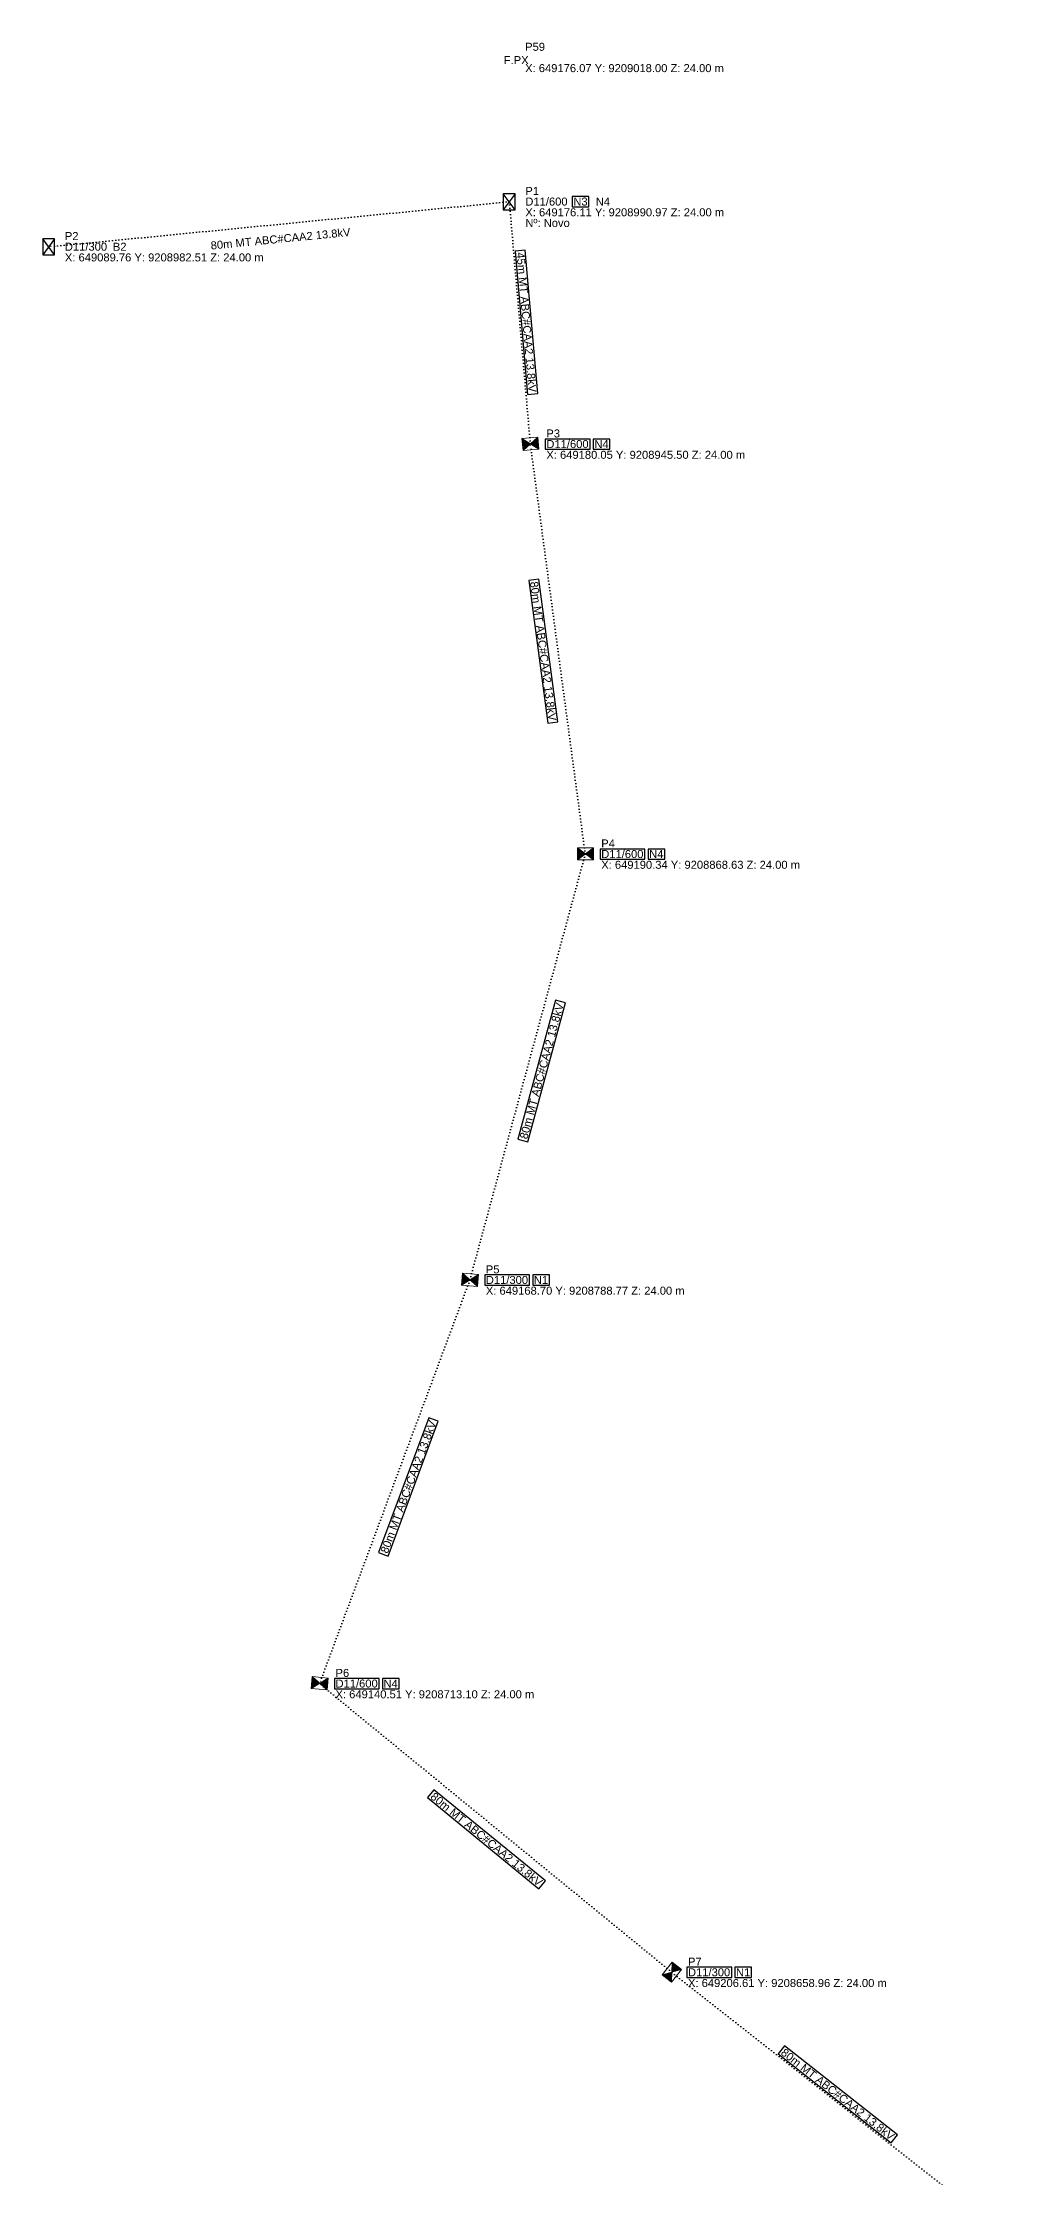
# Model space of a CAD drawing. Header units: metres. Extents: x 649089 to 650923, y 9205954 to 9209021.
# Drawn here: x 649088.6 to 649267.2, y 9208620.5 to 9209020.8 of the extents above; entities that cross this region are included whole.
import ezdxf
from ezdxf.enums import TextEntityAlignment as Align

# ---------------------------------------------------------------- set-up
doc = ezdxf.new("R2010")
doc.units = ezdxf.units.M
doc.linetypes.add('DOT', pattern=[0.508, 0, -0.508])
for name, color, linetype in [('PONTO FOTO', 4, 'CONTINUOUS'), ('POSTE', 3, 'CONTINUOUS'), ('Poste dt', 3, 'Continuous'), ('Poste Existente', 3, 'Continuous'), ('REDE PRIMARIA - Instalar', 1, 'DOT'), ('REDE PRIMARIA - Manter', 1, 'DOT'), ('TEXTOS A IMPLANTAR', 1, 'CONTINUOUS'), ('TEXTOS EXISTENTES', 7, 'CONTINUOUS'), ('TRAFO', 7, 'CONTINUOUS')]:
    doc.layers.add(name, color=color, linetype=linetype)
doc.styles.add('ARIAL', font='arial.ttf')

# ---------------------------------------------------------------- blocks, each defined once
blk = doc.blocks.new('dt')
at = {"color": 0}
for p, q in [((1.120087, 1.5), (-1.120087, 1.5)), ((-1.120087, 1.5), (-1.120087, -1.5)), ((-1.120087, 1.5), (1.120087, -1.5)), ((-1.120087, -1.5), (1.120087, 1.5)), ((1.120087, -1.5), (1.120087, 1.5)), ((-1.120087, -1.5), (1.120087, -1.5))]:
    blk.add_line(p, q, dxfattribs=at)
for tag, p in [('MODELO', (-2.878805, 2.548923)), ('COD', (1.996674, -1.514935))]:
    blk.add_attdef(tag, p, '', height=1.6, dxfattribs=at)
blk = doc.blocks.new('PosteDtExistente')
at = {"layer": 'Poste Existente', "rotation": 180}
blk.add_blockref('dt', (-0.036594, -0.043517), dxfattribs=at)
at = {"layer": 'poste'}
for tag, p in [('MODELO', (-2.878805, 2.548923)), ('COD', (1.996674, -1.514935))]:
    blk.add_attdef(tag, p, '', height=1.6, dxfattribs=at)
blk = doc.blocks.new('dtp')
at = {"linetype": 'Continuous', "lineweight": 0, "ltscale": 0.01}
h = blk.add_hatch(color=0, dxfattribs=at)
h.paths.add_polyline_path([(-1.12, 1.5), (0, 0), (1.12, 1.5)])
h.paths.add_polyline_path([(-1.12, -1.5), (1.12, -1.5), (0, 0)])
at = {"color": 0, "lineweight": 0}
for p, q in [((-1.12, -1.5), (1.12, 1.5)), ((-1.12, 1.5), (1.12, -1.5)), ((1.12, 1.5), (-1.12, 1.5)), ((-1.12, 1.5), (-1.12, -1.5)), ((1.12, -1.5), (1.12, 1.5)), ((-1.12, -1.5), (1.12, -1.5))]:
    blk.add_line(p, q, dxfattribs=at)
blk = doc.blocks.new('PosteDtProjetado')
at = {"layer": 'Poste dt', "rotation": 180}
blk.add_blockref('dtp', (-0.05948, 0.026162), dxfattribs=at)
at = {"layer": 'poste', "ltscale": 0.01}
for tag, p in [('MODELO', (-3.273471, 2.731691)), ('COD', (1.964351, -1.493983))]:
    blk.add_attdef(tag, p, '', height=1.6, dxfattribs=at)
blk = doc.blocks.new('PontoFoto', base_point=(6.610448, 0.71269))
at = {"layer": 'PONTO FOTO', "style": 'ARIAL'}
blk.add_text('F.PX', height=1.5, dxfattribs=at).set_placement((5.607159, -0.535355))

msp = doc.modelspace()

# ---------------------------------------------------------------- linework, layer by layer
at = {"layer": 'REDE PRIMARIA - Instalar'}
for points in [[(649176.11, 9208990.97), (649180.05, 9208945.5)], [(649190.34, 9208868.63), (649180.05, 9208945.5)], [(649190.34, 9208868.63), (649168.7, 9208788.77)], [(649168.7, 9208788.77), (649140.51, 9208713.1)], [(649206.61, 9208658.96), (649140.51, 9208713.1)], [(649206.61, 9208658.96), (649267.24, 9208611.28)]]:
    msp.add_lwpolyline(points, dxfattribs=at)
at = {"layer": 'REDE PRIMARIA - Manter'}
msp.add_lwpolyline([(649176.11, 9208990.97), (649089.76, 9208982.51)], dxfattribs=at)
at = {"layer": 'TEXTOS A IMPLANTAR'}
for points in [[(649187.91, 9208990.02), (649191.01, 9208990.02), (649191.01, 9208991.92), (649187.91, 9208991.92), (649187.91, 9208990.02)], [(649177.21, 9208981.7), (649179.54, 9208954.82), (649181.43, 9208954.98), (649179.1, 9208981.86), (649177.21, 9208981.7)], [(649182.85, 9208944.55), (649191.25, 9208944.55), (649191.25, 9208946.45), (649182.85, 9208946.45), (649182.85, 9208944.55)], [(649191.85, 9208944.55), (649194.96, 9208944.55), (649194.96, 9208946.45), (649191.85, 9208946.45), (649191.85, 9208944.55)], [(649179.74, 9208919.94), (649183.31, 9208893.2), (649185.2, 9208893.45), (649181.62, 9208920.2), (649179.74, 9208919.94)], [(649193.14, 9208867.68), (649201.54, 9208867.68), (649201.54, 9208869.58), (649193.14, 9208869.58), (649193.14, 9208867.68)], [(649202.14, 9208867.68), (649205.24, 9208867.68), (649205.24, 9208869.58), (649202.14, 9208869.58), (649202.14, 9208867.68)], [(649179.56, 9208814.71), (649186.62, 9208840.75), (649184.78, 9208841.25), (649177.73, 9208815.2), (649179.56, 9208814.71)], [(649171.5, 9208787.82), (649179.9, 9208787.82), (649179.9, 9208789.72), (649171.5, 9208789.72), (649171.5, 9208787.82)], [(649180.5, 9208787.82), (649183.61, 9208787.82), (649183.61, 9208789.72), (649180.5, 9208789.72), (649180.5, 9208787.82)], [(649153.36, 9208737), (649162.78, 9208762.28), (649161, 9208762.95), (649151.58, 9208737.66), (649153.36, 9208737)], [(649143.31, 9208712.15), (649151.71, 9208712.15), (649151.71, 9208714.05), (649143.31, 9208714.05), (649143.31, 9208712.15)], [(649152.31, 9208712.15), (649155.42, 9208712.15), (649155.42, 9208714.05), (649152.31, 9208714.05), (649152.31, 9208712.15)], [(649160.78, 9208691.72), (649181.65, 9208674.62), (649182.86, 9208676.09), (649161.98, 9208693.19), (649160.78, 9208691.72)], [(649209.41, 9208658.01), (649217.81, 9208658.01), (649217.81, 9208659.91), (649209.41, 9208659.91), (649209.41, 9208658.01)], [(649218.41, 9208658.01), (649221.51, 9208658.01), (649221.51, 9208659.91), (649218.41, 9208659.91), (649218.41, 9208658.01)], [(649226.5, 9208643.69), (649247.71, 9208627.01), (649248.89, 9208628.51), (649227.68, 9208645.19), (649226.5, 9208643.69)]]:
    msp.add_lwpolyline(points, close=True, dxfattribs=at)

# ---------------------------------------------------------------- block references
for name, p in [('PontoFoto', (649176.07, 9209018)), ('PosteDtExistente', (649176.11, 9208990.97)), ('PosteDtExistente', (649089.76, 9208982.51))]:
    msp.add_blockref(name, p)
for p, rotation in [((649180.05, 9208945.5), 274.94100000000003), ((649190.34, 9208868.63), 270.08), ((649168.7, 9208788.77), 265.2422106573276), ((649140.51, 9208713.1), 265.07067886773723), ((649206.61, 9208658.96), 322.176)]:
    msp.add_blockref('PosteDtProjetado', p, dxfattribs=dict(rotation=rotation))

# ---------------------------------------------------------------- texts
at = {"style": 'Arial'}
for s, p in [('X: 649176.07 Y: 9209018.00 Z: 24.00 m', (649179.07, 9209016)), ('X: 649176.11 Y: 9208990.97 Z: 24.00 m', (649179.11, 9208988.97)), ('X: 649089.76 Y: 9208982.51 Z: 24.00 m', (649092.76, 9208980.51)), ('X: 649180.05 Y: 9208945.50 Z: 24.00 m', (649183.05, 9208943.5)), ('X: 649190.34 Y: 9208868.63 Z: 24.00 m', (649193.34, 9208866.63)), ('X: 649168.70 Y: 9208788.77 Z: 24.00 m', (649171.7, 9208786.77)), ('X: 649140.51 Y: 9208713.10 Z: 24.00 m', (649143.51, 9208711.1)), ('X: 649206.61 Y: 9208658.96 Z: 24.00 m', (649209.61, 9208656.96))]:
    msp.add_text(s, height=1.5, dxfattribs=at).set_placement(p, align=Align.MIDDLE_LEFT)
at = {"layer": 'PONTO FOTO', "style": 'Arial'}
for s, p in [('P59', (649179.07, 9209020)), ('P1', (649179.11, 9208992.97)), ('P2', (649092.76, 9208984.51)), ('P3', (649183.05, 9208947.5)), ('P4', (649193.34, 9208870.63)), ('P5', (649171.7, 9208790.77)), ('P6', (649143.51, 9208715.1)), ('P7', (649209.61, 9208660.96))]:
    msp.add_text(s, height=1.5, dxfattribs=at).set_placement(p, align=Align.MIDDLE_LEFT)
at = {"layer": 'TEXTOS A IMPLANTAR', "char_height": 1.5, "attachment_point": 4, "style": 'Arial'}
for s, insert in [('N3', (649188.11, 9208990.97)), ('D11/600', (649183.05, 9208945.5)), ('N4', (649192.05, 9208945.5)), ('D11/600', (649193.34, 9208868.63)), ('N4', (649202.34, 9208868.63)), ('D11/300', (649171.7, 9208788.77)), ('N1', (649180.7, 9208788.77)), ('D11/600', (649143.51, 9208713.1)), ('N4', (649152.51, 9208713.1)), ('D11/300', (649209.61, 9208658.96)), ('N1', (649218.61, 9208658.96))]:
    msp.add_mtext(s, dxfattribs=dict(at, insert=insert))
at = {"layer": 'TEXTOS A IMPLANTAR', "char_height": 1.5, "attachment_point": 2, "style": 'Arial'}
for s, insert, rotation in [('45m MT ABC#CAA2 13.8kV', (649180.07, 9208968.41), 274.9547), ('80m MT ABC#CAA2 13.8kV', (649183.21, 9208906.8), 277.6233), ('80m MT ABC#CAA2 13.8kV', (649181.45, 9208828.17), 74.8423), ('80m MT ABC#CAA2 13.8kV', (649156.48, 9208750.24), 69.5655), ('80m MT ABC#CAA2 13.8kV', (649172.29, 9208684.48), 320.6777), ('80m MT ABC#CAA2 13.8kV', (649238.16, 9208636.69), 321.8181)]:
    msp.add_mtext(s, dxfattribs=dict(at, insert=insert, rotation=rotation))
at = {"layer": 'TEXTOS EXISTENTES', "char_height": 1.5, "attachment_point": 4, "style": 'Arial'}
for s, insert in [('D11/600', (649179.11, 9208990.97)), ('N4', (649192.31, 9208990.97)), ('D11/300', (649092.76, 9208982.51)), ('B2', (649101.76, 9208982.51))]:
    msp.add_mtext(s, dxfattribs=dict(at, insert=insert))
at = {"layer": 'TEXTOS EXISTENTES', "insert": (649133.13, 9208984.75), "char_height": 1.5, "attachment_point": 2, "rotation": 5.5957, "style": 'Arial'}
msp.add_mtext('80m MT ABC#CAA2 13.8kV', dxfattribs=at)
at = {"layer": 'TRAFO', "style": 'Arial'}
msp.add_text('Nº: Novo ', height=1.5, dxfattribs=at).set_placement((649179.11, 9208986.97), align=Align.MIDDLE_LEFT)

doc.saveas('drawing.dxf')
